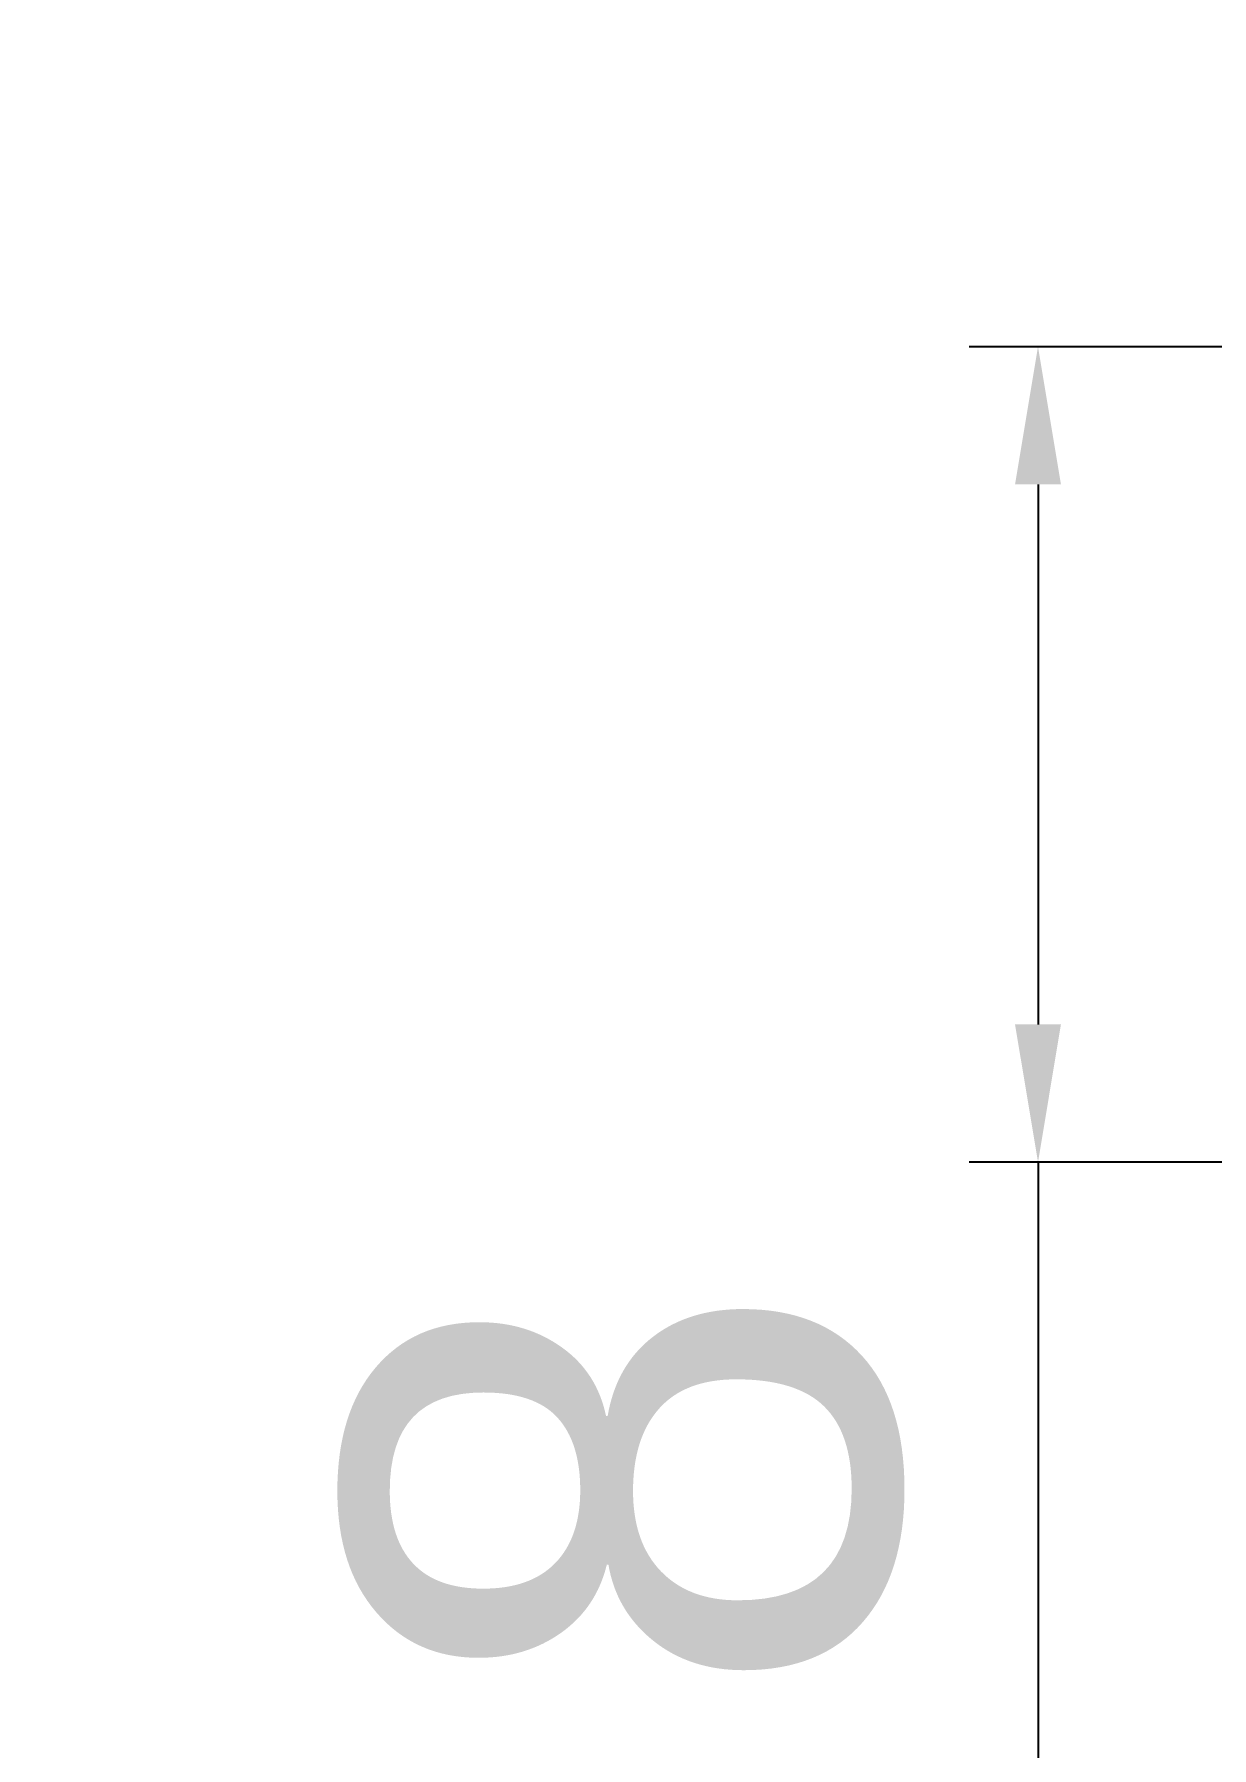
# Model space of a CAD drawing. Header units: millimetres. Extents: x 129 to 6329, y 33 to 3553.
# Drawn here: x 502.43 to 523.79, y 2375.47 to 2406.57 of the extents above; entities that cross this region are included whole.
import ezdxf
from ezdxf import colors
from ezdxf.entities.mleader import LeaderData, LeaderLine
from ezdxf.math import Vec2, Vec3

# ---------------------------------------------------------------- set-up
doc = ezdxf.new("R2010")
doc.units = ezdxf.units.MM
doc.linetypes.add('ACAD_ISO02W100', pattern=[15, 12, -3])
doc.layers.add('cota', color=82, linetype='ACAD_ISO02W100')
doc.styles.get("Standard").update_dxf_attribs({"font": 'arial.ttf'})
doc.dimstyles.new('ISO-25', dxfattribs={"dimtxt": 2.5, "dimasz": 2.5, "dimexe": 1.25, "dimexo": 0.625, "dimtad": 1, "dimtxsty": 'Standard', "dimcen": 2.5, "dimadec": 0, "dimazin": 0, "dimtfac": 1, "dimtmove": 0, "dimatfit": 3, "dimfxl": 1, "dimarcsym": 0})

# ---------------------------------------------------------------- blocks, each defined once
blk = doc.blocks.new('*D261')
at = {"layer": 'cota', "color": 0, "lineweight": -2, "transparency": 16777216}
for p, q in [((527.342, 2400.9), (519.393, 2400.9)), ((520.643, 2398.4), (520.643, 2388.6)), ((527.342, 2386.1), (519.393, 2386.1)), ((520.643, 2386.1), (520.643, 2357.296))]:
    blk.add_line(p, q, dxfattribs=at)
at = {"layer": 'cota', "color": 0, "transparency": 16777216}
for points in [[(520.226, 2398.4), (521.059, 2398.4), (520.643, 2400.9)], [(520.226, 2388.6), (521.059, 2388.6), (520.643, 2386.1)]]:
    blk.add_solid(points, dxfattribs=at)
at = {"layer": 'cota', "color": 0, "transparency": 16777216, "insert": (514.008, 2370.448), "char_height": 10, "attachment_point": 5, "rotation": 90}
blk.add_mtext('14,8', dxfattribs=at)

msp = doc.modelspace()

# ---------------------------------------------------------------- dimensions: what is measured, and where the dimension line sits
at = {"layer": 'cota'}
dim = msp.add_linear_dim(base=(520.643, 2386.1), p1=(527.967, 2400.9), p2=(527.967, 2386.1), angle=90, dimstyle='ISO-25', override={"dimtxt": 10}, dxfattribs=at)
dim.commit()
dim.dimension.update_dxf_attribs({"geometry": '*D261', "text_midpoint": (514.008, 2370.448)})

# ---------------------------------------------------------------- leaders
ml = msp.add_multileader_mtext('Standard', dxfattribs=at)
ml.set_content('Rosca menor a \\Pdiametro (r < 5mm)', color=256)
ml.set_leader_properties()
ml.build(insert=Vec2(0, 0))
ctx = ml.context
ctx.base_point, ctx.char_height, ctx.plane_origin = Vec3(383.328, 2451.23), 10, Vec3(535.546, 2420.916)
ctx.text_align_type = 2
notes = []
notes.append((ctx, [(0, (1, 1, 0), (513.5, 2451.23), (-1, 0), 8, [(0, [(535.546, 2420.916)], 0, [])])]))
ctx.mtext.insert, ctx.mtext.alignment, ctx.mtext.flow_direction = Vec3(503.5, 2457.7), 3, 5
for ctx, leaders in notes:
    for number, flags, end, landing, length, lines in leaders:
        leader = LeaderData()
        leader.index, (leader.has_last_leader_line, leader.has_dogleg_vector, leader.attachment_direction) = number, flags
        leader.last_leader_point, leader.dogleg_vector, leader.dogleg_length = Vec3(end), Vec3(landing), length
        for number, points, colour, breaks in lines:
            line = LeaderLine()
            line.index, line.vertices, line.color, line.breaks = number, Vec3.list(points), colors.encode_raw_color(colour), breaks
            leader.lines.append(line)
        ctx.leaders.append(leader)

doc.saveas('drawing.dxf')
